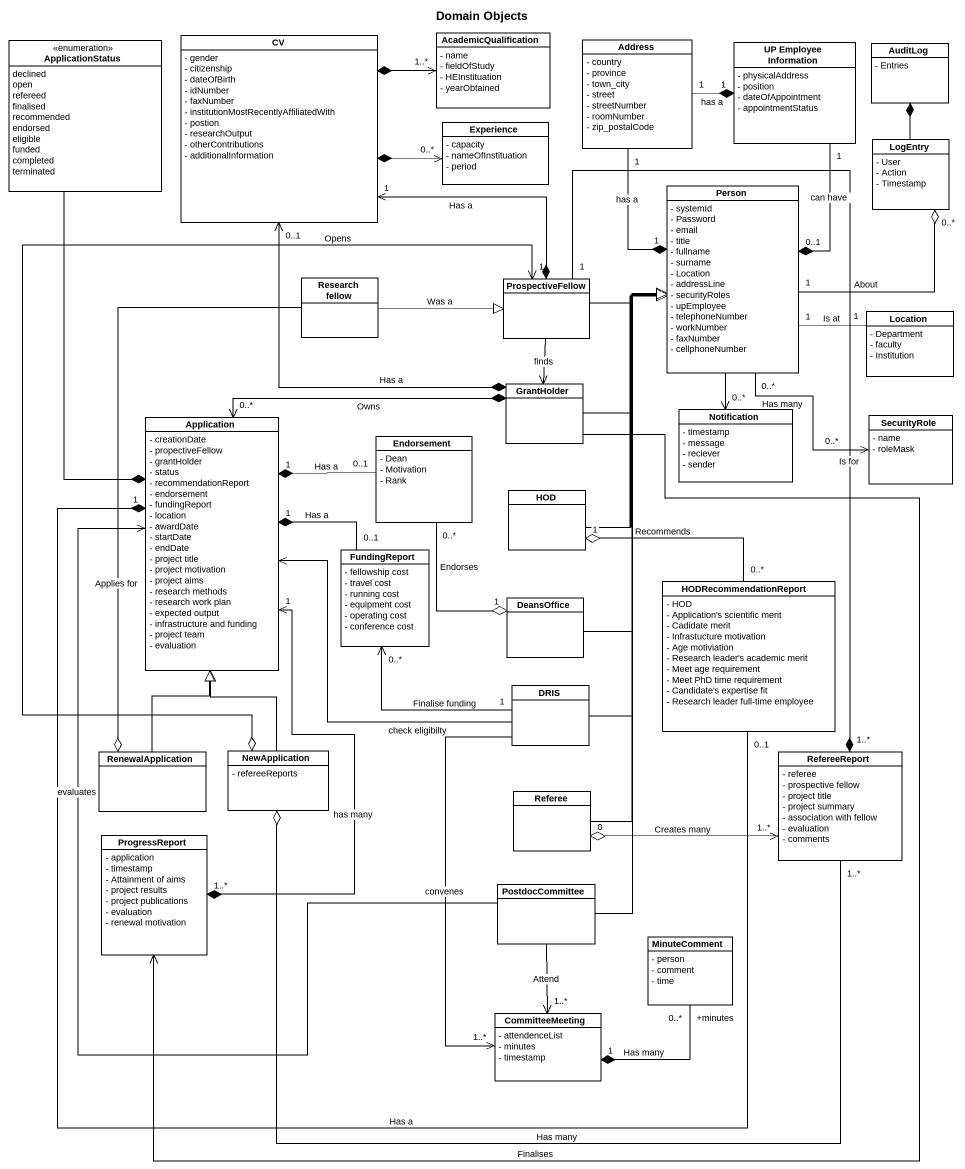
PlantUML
@startuml
title Domain Objects
hide circle
hide empty members
skinparam classAttributeIconSize 0
enum ApplicationStatus {
  declined
  open
  refereed
  finalised
  recommended
  endorsed
  eligible
  funded
  completed
  terminated
}
class CV {
  - gender
  - citizenship
  - dateOfBirth
  - idNumber
  - faxNumber
  - institutionMostRecentlyAffiliatedWith
  - postion
  - researchOutput
  - otherContributions
  - additionalInformation
}
class AcademicQualification {
  - name
  - fieldOfStudy
  - HEInstituation
  - yearObtained
}
class Address {
  - country
  - province
  - town_city
  - street
  - streetNumber
  - roomNumber
  - zip_postalCode
}
class "UP Employee Information" as UP_Employee_Information {
  - physicalAddress
  - position
  - dateOfAppointment
  - appointmentStatus
}
class AuditLog {
  - Entries
}
class Experience {
  - capacity
  - nameOfInstituation
  - period
}
class LogEntry {
  - User
  - Action
  - Timestamp
}
class "Person" as Person_ {
  - systemId
  - Password
  - email
  - title
  - fullname
  - surname
  - Location
  - addressLine
  - securityRoles
  - upEmployee
  - telephoneNumber
  - workNumber
  - faxNumber
  - cellphoneNumber
}
class "Research fellow" as Research_fellow
class ProspectiveFellow
class Location {
  - Department
  - faculty
  - Institution
}
class GrantHolder
class Application {
  - creationDate
  - propectiveFellow
  - grantHolder
  - status
  - recommendationReport
  - endorsement
  - fundingReport
  - location
  - awardDate
  - startDate
  - endDate
  - project title
  - project motivation
  - project aims
  - research methods
  - research work plan
  - expected output
  - infrastructure and funding
  - project team
  - evaluation
}
class Notification {
  - timestamp
  - message
  - reciever
  - sender
}
class SecurityRole {
  - name
  - roleMask
}
class Endorsement {
  - Dean
  - Motivation
  - Rank
}
class HOD
class FundingReport {
  - fellowship cost
  - travel cost
  - running cost
  - equipment cost
  - operating cost
  - conference cost
}
class HODRecommendationReport {
  - HOD
  - Application's scientific merit
  - Cadidate merit
  - Infrastucture motivation
  - Age motiviation
  - Research leader's academic merit
  - Meet age requirement
  - Meet PhD time requirement
  - Candidate's expertise fit
  - Research leader full-time employee
}
class DeansOffice
class DRIS
class RenewalApplication
class NewApplication {
  - refereeReports
}
class RefereeReport {
  - referee
  - prospective fellow
  - project title
  - project summary
  - association with fellow
  - evaluation
  - comments
}
class Referee
class ProgressReport {
  - application
  - timestamp
  - Attainment of aims
  - project results
  - project publications
  - evaluation
  - renewal motivation
}
class PostdocCommittee
class MinuteComment {
  - person
  - comment
  - time
}
class CommitteeMeeting {
  - attendenceList
  - minutes
  - timestamp
}
ApplicationStatus --* Application
CV "1" <--* ProspectiveFellow : Has a
CV "0..1" <--* GrantHolder : Has a
AcademicQualification "1..*" <-left-* CV
Address "1" -right-* "1" UP_Employee_Information : has a
Address "1" --* "1" Person_ : has a
UP_Employee_Information "1" --* "0..1" Person_ : can have
Experience "0..*" <-left-* CV
LogEntry -up-* AuditLog
Person_ "1" -right-o "0..*" LogEntry : About
Person_ "1" -right- "1" Location : Is at
Person_ --> "0..*" Notification
Person_ "0..*" --> "0..*" SecurityRole : Has many
Research_fellow -right-|> ProspectiveFellow : Was a
Research_fellow --o RenewalApplication : Applies for
ProspectiveFellow -right-|> Person_
ProspectiveFellow --> GrantHolder : finds
ProspectiveFellow "1" <--o NewApplication : Opens
ProspectiveFellow "1" --* "1..*" RefereeReport : Is for
GrantHolder -up-|> Person_
GrantHolder --> ProgressReport : Finalises
Application "0..*" <-right-* GrantHolder : Owns
Application "1" <--* "1..*" ProgressReport : has many
Endorsement "0..1" -left-* "1" Application : Has a
Endorsement "0..*" --o "1" DeansOffice : Endorses
HOD -up-|> Person_
FundingReport "0..1" -left-* "1" Application : Has a
HODRecommendationReport "0..1" -left-* "1" Application : Has a
HODRecommendationReport "0..*" -up-o "1" HOD : Recommends
DeansOffice -up-|> Person_
DRIS -up-|> Person_
DRIS -left-> Application : check eligibilty
DRIS "1" -up-> "0..*" FundingReport : Finalise funding
DRIS --> "1..*" CommitteeMeeting : convenes
RenewalApplication -up-|> Application
NewApplication -up-|> Application
RefereeReport "1..*" -left-o NewApplication : Has many
RefereeReport "1..*" <-left-o "0" Referee : Creates many
Referee -up-|> Person_
PostdocCommittee -up-|> Person_
PostdocCommittee -up-> Application : evaluates
PostdocCommittee --> "1..*" CommitteeMeeting : Attend
MinuteComment "+minutes\n0..*" -left-* "1" CommitteeMeeting : Has many
@enduml
